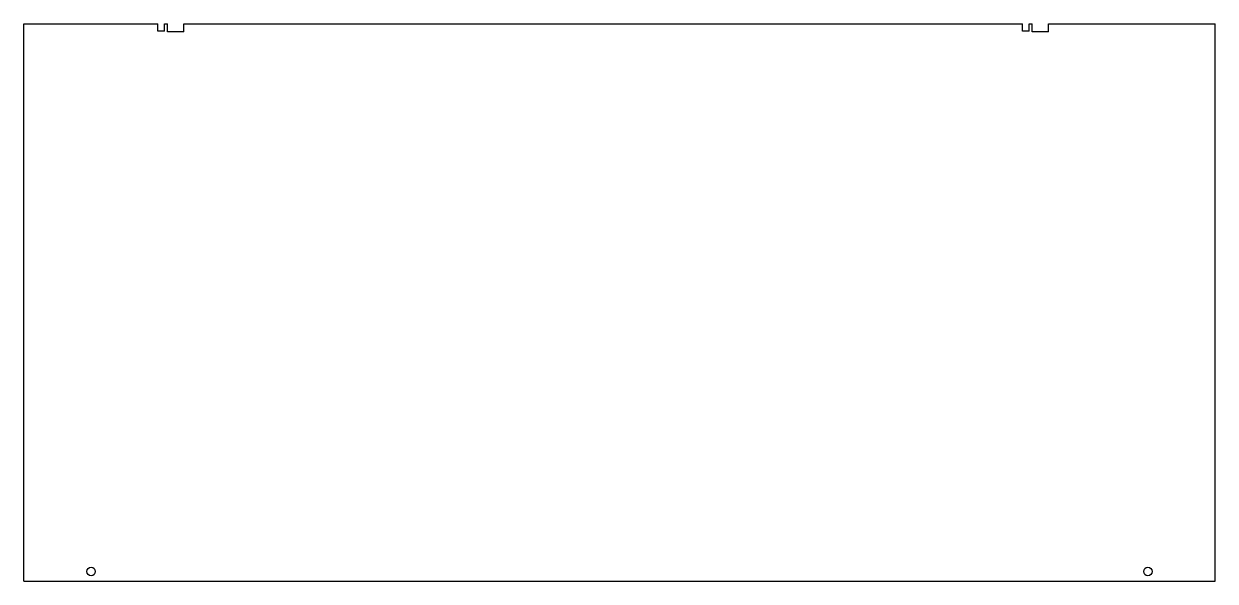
# Model space of a CAD drawing. Header units: millimetres. Extents: x 0 to 620, y 0 to 290.
import ezdxf

# ---------------------------------------------------------------- set-up
doc = ezdxf.new("R2010")
doc.units = ezdxf.units.MM

msp = doc.modelspace()

# ---------------------------------------------------------------- linework, layer by layer
for p, q in [((0, 290), (69.8, 290)), ((0, 0), (0, 290)), ((69.8, 286.2), (69.8, 290)), ((73.2, 286.2), (69.8, 286.2)), ((73.2, 290), (74.8, 290)), ((73.2, 286.2), (73.2, 290)), ((74.8, 285.8), (74.8, 290)), ((83.2, 285.8), (74.8, 285.8)), ((83.2, 290), (519.8, 290)), ((83.2, 285.8), (83.2, 290)), ((519.8, 286.2), (519.8, 290)), ((523.2, 286.2), (519.8, 286.2)), ((523.2, 290), (524.8, 290)), ((523.2, 286.2), (523.2, 290)), ((524.8, 285.8), (524.8, 290)), ((533.2, 285.8), (524.8, 285.8)), ((533.2, 290), (620, 290)), ((533.2, 285.8), (533.2, 290)), ((620, 0), (620, 290)), ((0, 0), (620, 0))]:
    msp.add_line(p, q)
for centre in [(35, 5), (585, 5)]:
    msp.add_circle(centre, 2.2)

doc.saveas('drawing.dxf')
